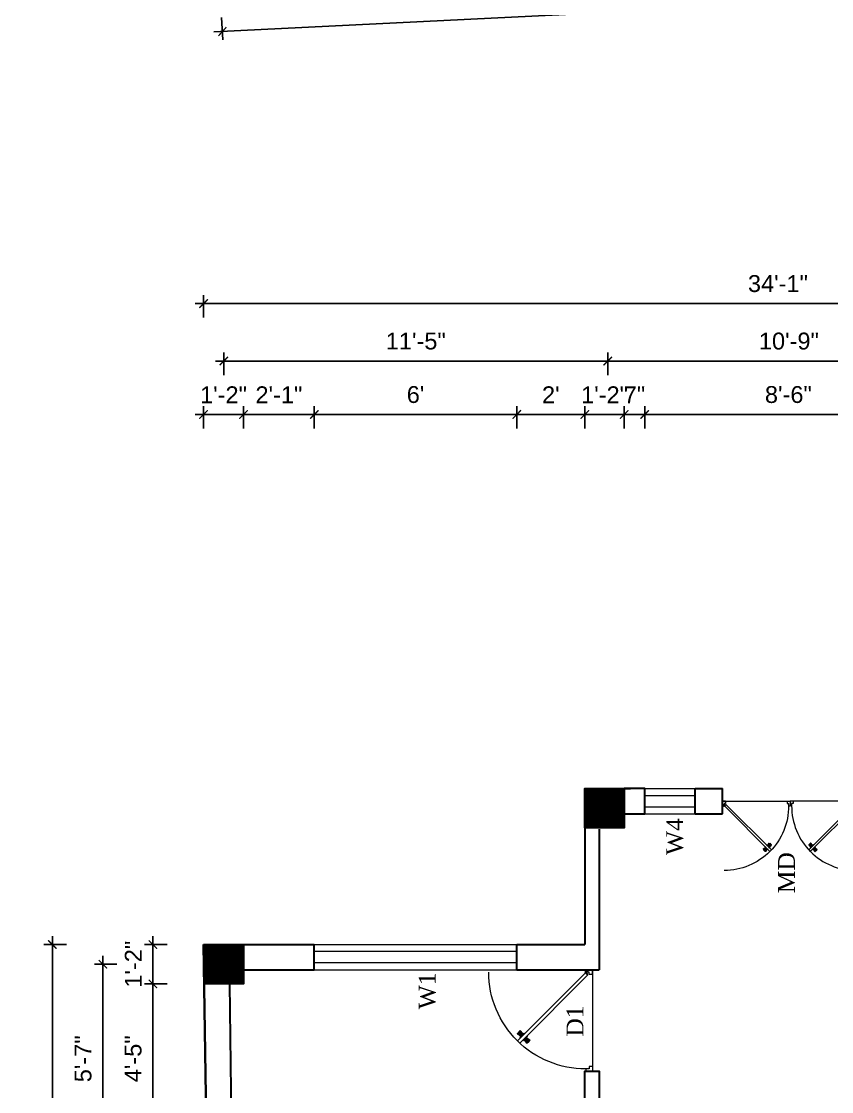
# Model space of a CAD drawing. Header units: inches. Extents: x -4737 to 13205, y 2479 to 13285.
# Drawn here: x -4736.8 to -4448.6, y 10802.1 to 11182.7 of the extents above; entities that cross this region are included whole.
import ezdxf

# ---------------------------------------------------------------- set-up
doc = ezdxf.new("R2010")
doc.units = ezdxf.units.IN
doc.header["$MEASUREMENT"] = 0
for name, color, linetype, lineweight in [('hatch-.09', 8, 'Continuous', 9), ('ns_DIMS', 1, 'Continuous', 0), ('ns_TEXT', 7, 'Continuous', 13), ('PUERTAS', 7, 'Continuous', 9), ('WALL', 12, 'Continuous', 30), ('wall2', 1, 'Continuous', 15), ('windoow', 4, 'Continuous', 5)]:
    doc.layers.add(name, color=color, linetype=linetype, lineweight=lineweight)
doc.styles.add('arial 1000', font='arial.ttf')
doc.styles.get("Standard").update_dxf_attribs({"font": 'arial.ttf'})
doc.dimstyles.new("1-8'", dxfattribs={"dimtxt": 6, "dimasz": 3, "dimexe": 3, "dimexo": 6, "dimgap": 4, "dimtad": 1, "dimdec": 0, "dimzin": 0, "dimdsep": 46, "dimlunit": 4, "dimtxsty": 'arial 1000', "dimblk": 'ARCHTICK', "dimcen": 8, "dimdle": 3, "dimclrt": 7, "dimazin": 0, "dimtfac": 1, "dimtdec": 0, "dimtix": 1, "dimtmove": 2, "dimatfit": 3, "dimfxl": 5, "dimfxlon": 1, "dimarcsym": 0})

# ---------------------------------------------------------------- blocks, each defined once
blk = doc.blocks.new('3ft')
at = {"layer": 'PUERTAS', "color": 2}
for p, q in [((1.01, 2.52), (25.23, 26.74)), ((26.05, 25.92), (25.23, 26.74)), ((26.05, 25.92), (1.77, 1.64)), ((21.99, 26.11), (21.98, 26.13)), ((25.42, 22.68), (25.43, 22.67)), ((0, 2.4), (0, 0)), ((0.72, 2.4), (0, 2.4)), ((1.6, 0), (0, 0)), ((0.72, 1.52), (0.72, 2.44)), ((0.8, 1.52), (0.72, 1.52)), ((0.8, 1.52), (0.8, 2.41)), ((0.8, 1.2), (0.8, 1.52)), ((1.6, 1.2), (0.8, 1.2)), ((1.57, 1.84), (0.94, 2.47)), ((1.63, 1.89), (0.97, 2.55)), ((1.63, 1.89), (1.57, 1.84)), ((1.77, 1.64), (1.57, 1.84)), ((1.6, 0), (1.6, 1.2)), ((34.4, 0), (34.4, 1.2)), ((34.4, 1.2), (35.2, 1.2)), ((34.4, 0), (36, 0)), ((35.2, 1.2), (35.2, 2.4)), ((35.2, 2.4), (36, 2.4)), ((36, 0), (36, 2.4))]:
    blk.add_line(p, q, dxfattribs=at)
at = {"layer": 'PUERTAS', "color": 1}
for p, q in [((22.58, 26.7), (22.14, 26.26)), ((22.67, 26.73), (22.17, 26.23)), ((22.61, 26.67), (22.58, 26.7)), ((23.45, 25.91), (22.79, 26.73)), ((21.67, 25.73), (22.17, 26.23)), ((22.49, 24.95), (21.67, 25.61)), ((21.7, 25.82), (22.14, 26.26)), ((21.73, 25.79), (21.7, 25.82)), ((22.6, 24.96), (23.02, 25.38)), ((22.61, 24.25), (22.92, 24.72)), ((22.62, 24.13), (22.61, 24.14)), ((22.7, 25.07), (22.71, 25.06)), ((22.82, 25.06), (23.08, 25.32)), ((22.94, 24.95), (22.83, 25.07)), ((22.92, 24.72), (22.92, 24.72)), ((22.93, 24.94), (23.19, 25.21)), ((22.93, 24.84), (22.93, 24.83)), ((23.44, 25.81), (23.02, 25.38)), ((23.34, 25.58), (23.08, 25.32)), ((23.46, 25.47), (23.19, 25.21)), ((23.33, 25.7), (23.34, 25.69)), ((23.45, 25.46), (23.33, 25.57)), ((23.44, 23.31), (23.45, 23.3)), ((23.56, 23.3), (24.03, 23.61)), ((23.57, 25.47), (23.57, 25.47)), ((24.15, 25.79), (23.68, 25.48)), ((23.68, 25.48), (23.68, 25.48)), ((24.03, 23.61), (24.03, 23.62)), ((24.14, 23.62), (24.14, 23.62)), ((24.25, 23.62), (24.51, 23.89)), ((24.27, 25.78), (24.26, 25.79)), ((24.26, 23.29), (24.69, 23.71)), ((24.26, 23.63), (24.37, 23.52)), ((24.26, 23.18), (24.92, 22.37)), ((24.37, 23.52), (24.63, 23.77)), ((24.37, 23.4), (24.37, 23.4)), ((24.78, 24.15), (24.51, 23.89)), ((24.89, 24.03), (24.63, 23.77)), ((25.11, 24.14), (24.69, 23.71)), ((24.77, 24.14), (24.88, 24.03)), ((24.79, 24.38), (24.78, 24.37)), ((24.78, 24.26), (24.78, 24.26)), ((25.1, 24.84), (24.79, 24.38)), ((25, 24.03), (25, 24.03)), ((25.04, 22.36), (25.54, 22.86)), ((25.09, 24.96), (25.1, 24.95)), ((25.22, 24.14), (26.03, 23.48)), ((26.04, 23.37), (25.54, 22.86)), ((26.01, 23.27), (25.57, 22.83)), ((25.98, 23.3), (26.01, 23.27)), ((25.1, 22.42), (25.13, 22.39)), ((25.13, 22.39), (25.57, 22.83))]:
    blk.add_line(p, q, dxfattribs=at)
at = {"layer": 'PUERTAS', "color": 8}
for p, q in [((23.41, 25.77), (22.65, 26.71)), ((23.46, 25.83), (22.72, 26.75)), ((22.57, 24.94), (21.65, 25.68)), ((22.63, 24.99), (21.69, 25.75)), ((22.74, 25.1), (21.84, 25.9)), ((22.13, 26.28), (21.98, 26.13)), ((22.88, 25.24), (22.01, 26.06)), ((22.13, 26.28), (22.27, 26.42)), ((22.29, 26.41), (22.27, 26.42)), ((23.16, 25.52), (22.34, 26.39)), ((23.3, 25.66), (22.5, 26.56)), ((22.69, 24.32), (23.02, 24.83)), ((22.95, 24.96), (22.84, 25.07)), ((22.98, 24.99), (22.86, 25.1)), ((23.03, 25.04), (22.91, 25.15)), ((22.91, 24.53), (23.1, 24.91)), ((23.11, 25.12), (22.99, 25.23)), ((23.13, 24.76), (23.18, 24.99)), ((23.28, 25.3), (23.17, 25.41)), ((23.36, 25.37), (23.25, 25.49)), ((23.31, 24.94), (23.28, 25.08)), ((23.41, 25.43), (23.3, 25.54)), ((23.46, 25.09), (23.32, 25.13)), ((23.44, 25.45), (23.33, 25.56)), ((23.64, 25.27), (23.41, 25.22)), ((23.87, 25.49), (23.49, 25.3)), ((24.08, 25.71), (23.57, 25.38)), ((23.63, 23.38), (24.14, 23.72)), ((23.84, 23.6), (24.22, 23.79)), ((24.07, 23.82), (24.3, 23.88)), ((24.25, 24), (24.39, 23.97)), ((24.25, 23.26), (24.99, 22.34)), ((24.27, 23.64), (24.38, 23.53)), ((24.3, 23.67), (24.41, 23.56)), ((24.3, 23.32), (25.06, 22.38)), ((24.35, 23.72), (24.46, 23.61)), ((24.4, 24.15), (24.43, 24.01)), ((24.41, 23.43), (25.2, 22.53)), ((24.43, 23.8), (24.54, 23.69)), ((24.58, 24.33), (24.52, 24.1)), ((24.55, 23.57), (25.37, 22.7)), ((24.6, 23.97), (24.72, 23.86)), ((24.8, 24.56), (24.61, 24.18)), ((25.02, 24.77), (24.68, 24.26)), ((24.68, 24.05), (24.79, 23.94)), ((24.73, 24.1), (24.85, 23.99)), ((24.76, 24.13), (24.87, 24.02)), ((24.83, 23.85), (25.7, 23.03)), ((24.97, 23.99), (25.87, 23.2)), ((25.08, 24.1), (26.02, 23.34)), ((25.14, 24.15), (26.06, 23.41)), ((25.58, 22.82), (25.73, 22.97)), ((25.72, 22.98), (25.73, 22.97)), ((25.58, 22.82), (25.43, 22.67)), ((0, 0), (36, 0))]:
    blk.add_line(p, q, dxfattribs=at)
at = {"layer": 'PUERTAS', "color": 2}
for radius in [0.155, 0.0752]:
    blk.add_circle((0.82, 2.56), radius, dxfattribs=at)
at = {"layer": 'PUERTAS', "color": 8}
blk.add_arc((0.82, 2.56), 34.38, 359.7285, 90.0333, dxfattribs=at)
at = {"layer": 'PUERTAS', "color": 1}
for centre, start, end in [((22.73, 26.68), 38.9236, 135), ((22.54, 25.01), 231.0764, 315), ((22.67, 24.2), 135, 225), ((22.77, 25.12), 225, 315), ((22.99, 24.89), 135, 219.7428), ((22.87, 24.78), 315, 39.7428), ((23.28, 25.63), 315, 45), ((23.39, 25.86), 315, 38.9236), ((23.51, 23.36), 225, 315), ((23.51, 25.41), 50.2572, 135), ((23.62, 25.53), 230.2572, 315), ((24.09, 23.56), 50.2572, 135), ((24.2, 23.68), 230.2572, 315), ((24.2, 25.73), 45, 135), ((24.32, 23.23), 135, 218.9236), ((24.42, 23.46), 135, 225), ((24.84, 24.31), 135, 219.7428), ((24.72, 24.21), 315, 39.7428), ((24.94, 23.98), 45, 135), ((25.04, 24.89), 315, 45), ((25.17, 24.08), 51.0764, 135), ((25.98, 23.42), 315, 51.0764), ((24.98, 22.42), 218.9236, 315)]:
    blk.add_arc(centre, 0.08, start, end, dxfattribs=at)
blk = doc.blocks.new('*U36')
at = {"color": 3}
blk.add_blockref('3ft', (0, 0), dxfattribs=at)
blk = doc.blocks.new('_ArchTick')
at = {"color": 0, "const_width": 0.15}
blk.add_lwpolyline([(-0.5, -0.5), (0.5, 0.5)], dxfattribs=at)
blk = doc.blocks.new('*D1236')
at = {"layer": 'Defpoints', "color": 0, "transparency": 16777216}
for p in [(-4725.81, 10854.36), (-4671.81, 10854.36), (-4668.87, 10632.21)]:
    blk.add_point(p, dxfattribs=at)
at = {"layer": 'ns_DIMS', "color": 0, "lineweight": -2, "transparency": 16777216}
for p, q in [((-4725.81, 10629.21), (-4725.81, 10857.36)), ((-4720.81, 10854.36), (-4728.81, 10854.36)), ((-4720.81, 10632.21), (-4728.81, 10632.21))]:
    blk.add_line(p, q, dxfattribs=at)
at = {"layer": 'ns_DIMS', "color": 0, "lineweight": -2, "transparency": 16777216, "xscale": 3, "yscale": 3, "zscale": 3}
for p, rotation in [((-4725.81, 10854.36), 90), ((-4725.81, 10632.21), 270)]:
    blk.add_blockref('_ArchTick', p, dxfattribs=dict(at, rotation=rotation))
at = {"layer": 'ns_DIMS', "color": 7, "transparency": 16777216, "insert": (-4732.88, 10743.28), "char_height": 6, "attachment_point": 5, "rotation": 90, "style": 'arial 1000'}
blk.add_mtext('18\'-6"', dxfattribs=at)
blk = doc.blocks.new('*D1239')
at = {"layer": 'Defpoints', "color": 0, "transparency": 16777216}
for p in [(-4690.01, 10840.36), (-4672.01, 10840.36), (-4670.86, 10787.1)]:
    blk.add_point(p, dxfattribs=at)
at = {"layer": 'ns_DIMS', "color": 0, "lineweight": -2, "transparency": 16777216}
for p, q in [((-4690.01, 10784.1), (-4690.01, 10843.36)), ((-4685.01, 10840.36), (-4693.01, 10840.36)), ((-4685.01, 10787.1), (-4693.01, 10787.1))]:
    blk.add_line(p, q, dxfattribs=at)
at = {"layer": 'ns_DIMS', "color": 0, "lineweight": -2, "transparency": 16777216, "xscale": 3, "yscale": 3, "zscale": 3}
for p, rotation in [((-4690.01, 10840.36), 90), ((-4690.01, 10787.1), 270)]:
    blk.add_blockref('_ArchTick', p, dxfattribs=dict(at, rotation=rotation))
at = {"layer": 'ns_DIMS', "color": 7, "transparency": 16777216, "insert": (-4697.06, 10813.73), "char_height": 6, "attachment_point": 5, "rotation": 90, "style": 'arial 1000'}
blk.add_mtext('4\'-5"', dxfattribs=at)
blk = doc.blocks.new('*D1240')
at = {"layer": 'Defpoints', "color": 0, "transparency": 16777216}
for p in [(-4690.01, 10854.36), (-4671.81, 10854.36), (-4671.81, 10840.36)]:
    blk.add_point(p, dxfattribs=at)
at = {"layer": 'ns_DIMS', "color": 0, "lineweight": -2, "transparency": 16777216}
for p, q in [((-4690.01, 10854.36), (-4690.01, 10857.36)), ((-4685.01, 10854.36), (-4693.01, 10854.36)), ((-4690.01, 10840.36), (-4690.01, 10854.36)), ((-4685.01, 10840.36), (-4693.01, 10840.36)), ((-4690.01, 10840.36), (-4690.01, 10837.36))]:
    blk.add_line(p, q, dxfattribs=at)
at = {"layer": 'ns_DIMS', "color": 0, "lineweight": -2, "transparency": 16777216, "xscale": 3, "yscale": 3, "zscale": 3}
for p, rotation in [((-4690.01, 10854.36), 270), ((-4690.01, 10840.36), 90)]:
    blk.add_blockref('_ArchTick', p, dxfattribs=dict(at, rotation=rotation))
at = {"layer": 'ns_DIMS', "color": 7, "transparency": 16777216, "insert": (-4697.02, 10847.36), "char_height": 6, "attachment_point": 5, "rotation": 90, "style": 'arial 1000'}
blk.add_mtext('1\'-2"', dxfattribs=at)
blk = doc.blocks.new('*D1241')
at = {"layer": 'Defpoints', "color": 0, "transparency": 16777216}
for p in [(-4707.81, 10847.36), (-4671.81, 10847.36), (-4670.86, 10780.1)]:
    blk.add_point(p, dxfattribs=at)
at = {"layer": 'ns_DIMS', "color": 0, "lineweight": -2, "transparency": 16777216}
for p, q in [((-4702.81, 10847.36), (-4710.81, 10847.36)), ((-4707.81, 10777.1), (-4707.81, 10850.36)), ((-4702.81, 10780.1), (-4710.81, 10780.1))]:
    blk.add_line(p, q, dxfattribs=at)
at = {"layer": 'ns_DIMS', "color": 0, "lineweight": -2, "transparency": 16777216, "xscale": 3, "yscale": 3, "zscale": 3}
for p, rotation in [((-4707.81, 10847.36), 90), ((-4707.81, 10780.1), 270)]:
    blk.add_blockref('_ArchTick', p, dxfattribs=dict(at, rotation=rotation))
at = {"layer": 'ns_DIMS', "color": 7, "transparency": 16777216, "insert": (-4714.87, 10813.73), "char_height": 6, "attachment_point": 5, "rotation": 90, "style": 'arial 1000'}
blk.add_mtext('5\'-7"', dxfattribs=at)
blk = doc.blocks.new('2ft6in')
at = {"layer": 'PUERTAS', "color": 2}
for p, q in [((0.84, 2.1), (21.02, 22.28)), ((21.71, 21.6), (1.47, 1.37)), ((18.33, 21.76), (18.31, 21.77)), ((21.71, 21.6), (21.02, 22.28)), ((21.18, 18.9), (21.2, 18.89)), ((0, 2), (0, 0)), ((0.6, 2), (0, 2)), ((1.33, 0), (0, 0)), ((0.6, 1.26), (0.6, 2.04)), ((0.67, 1.26), (0.6, 1.26)), ((0.67, 1.26), (0.67, 2.01)), ((0.67, 1), (0.67, 1.26)), ((1.33, 1), (0.67, 1)), ((1.31, 1.53), (0.79, 2.06)), ((1.36, 1.58), (0.81, 2.12)), ((1.36, 1.58), (1.31, 1.53)), ((1.47, 1.37), (1.31, 1.53)), ((1.33, 0), (1.33, 1)), ((28.67, 0), (28.67, 1)), ((28.67, 1), (29.33, 1)), ((28.67, 0), (30, 0)), ((29.33, 1), (29.33, 2)), ((29.33, 2), (30, 2)), ((30, 0), (30, 2))]:
    blk.add_line(p, q, dxfattribs=at)
at = {"layer": 'PUERTAS', "color": 8}
for p, q in [((18.81, 20.78), (18.04, 21.4)), ((18.86, 20.83), (18.08, 21.46)), ((18.95, 20.92), (18.2, 21.58)), ((18.44, 21.9), (18.31, 21.77)), ((19.07, 21.03), (18.34, 21.72)), ((18.44, 21.9), (18.56, 22.02)), ((18.58, 22.01), (18.56, 22.02)), ((19.3, 21.26), (18.61, 22)), ((19.42, 21.38), (18.75, 22.14)), ((19.51, 21.48), (18.88, 22.26)), ((18.91, 20.27), (19.19, 20.69)), ((19.55, 21.53), (18.93, 22.3)), ((19.13, 20.8), (19.03, 20.9)), ((19.15, 20.82), (19.05, 20.92)), ((19.09, 20.44), (19.25, 20.76)), ((19.19, 20.87), (19.1, 20.96)), ((19.25, 20.93), (19.16, 21.02)), ((19.28, 20.63), (19.32, 20.83)), ((19.4, 21.08), (19.31, 21.17)), ((19.47, 21.15), (19.38, 21.24)), ((19.43, 20.78), (19.4, 20.9)), ((19.51, 21.19), (19.42, 21.28)), ((19.55, 20.91), (19.43, 20.94)), ((19.53, 21.21), (19.44, 21.3)), ((19.7, 21.06), (19.51, 21.01)), ((19.89, 21.24), (19.58, 21.08)), ((20.07, 21.42), (19.64, 21.15)), ((19.69, 19.49), (20.12, 19.76)), ((19.87, 19.67), (20.18, 19.83)), ((20.06, 19.85), (20.25, 19.9)), ((20.21, 20), (20.33, 19.97)), ((20.21, 19.38), (20.83, 18.61)), ((20.23, 19.7), (20.32, 19.61)), ((20.25, 19.72), (20.34, 19.63)), ((20.25, 19.43), (20.88, 18.65)), ((20.29, 19.76), (20.38, 19.67)), ((20.33, 20.13), (20.36, 20.01)), ((20.34, 19.53), (21, 18.77)), ((20.36, 19.83), (20.45, 19.74)), ((20.48, 20.28), (20.44, 20.08)), ((20.46, 19.64), (21.14, 18.91)), ((20.5, 19.98), (20.6, 19.89)), ((20.67, 20.47), (20.51, 20.15)), ((20.85, 20.64), (20.57, 20.22)), ((20.57, 20.04), (20.66, 19.95)), ((20.61, 20.09), (20.7, 19.99)), ((20.63, 20.11), (20.72, 20.01)), ((20.69, 19.87), (21.42, 19.19)), ((20.81, 19.99), (21.56, 19.33)), ((20.9, 20.08), (21.68, 19.45)), ((20.95, 20.13), (21.72, 19.51)), ((21.32, 19.01), (21.44, 19.14)), ((21.43, 19.15), (21.44, 19.14)), ((21.32, 19.01), (21.2, 18.89)), ((0, 0), (30, 0))]:
    blk.add_line(p, q, dxfattribs=at)
at = {"layer": 'PUERTAS', "color": 1}
for p, q in [((18.06, 21.44), (18.48, 21.86)), ((18.74, 20.79), (18.06, 21.34)), ((18.08, 21.51), (18.45, 21.88)), ((18.11, 21.49), (18.08, 21.51)), ((18.82, 22.25), (18.45, 21.88)), ((18.9, 22.28), (18.48, 21.86)), ((18.84, 22.23), (18.82, 22.25)), ((18.83, 20.8), (19.18, 21.15)), ((18.84, 20.21), (19.1, 20.6)), ((18.85, 20.11), (18.84, 20.12)), ((18.92, 20.89), (18.93, 20.88)), ((19.54, 21.59), (18.99, 22.27)), ((19.02, 20.88), (19.24, 21.1)), ((19.12, 20.8), (19.03, 20.89)), ((19.1, 20.7), (19.11, 20.69)), ((19.1, 20.6), (19.1, 20.6)), ((19.11, 20.79), (19.33, 21.01)), ((19.54, 21.5), (19.18, 21.15)), ((19.45, 21.31), (19.24, 21.1)), ((19.55, 21.22), (19.33, 21.01)), ((19.45, 21.41), (19.45, 21.41)), ((19.54, 21.22), (19.45, 21.31)), ((19.53, 19.43), (19.54, 19.42)), ((19.64, 21.23), (19.64, 21.23)), ((19.64, 19.42), (20.02, 19.67)), ((19.74, 21.24), (19.73, 21.23)), ((20.12, 21.49), (19.74, 21.24)), ((20.02, 19.67), (20.03, 19.68)), ((20.12, 19.68), (20.12, 19.68)), ((20.21, 19.69), (20.43, 19.9)), ((20.22, 21.48), (20.22, 21.49)), ((20.22, 19.41), (20.57, 19.76)), ((20.22, 19.69), (20.31, 19.6)), ((20.22, 19.32), (20.76, 18.64)), ((20.31, 19.6), (20.52, 19.81)), ((20.31, 19.5), (20.31, 19.5)), ((20.65, 20.12), (20.43, 19.9)), ((20.74, 20.03), (20.52, 19.81)), ((20.93, 20.11), (20.57, 19.76)), ((20.64, 20.11), (20.73, 20.02)), ((20.66, 20.31), (20.65, 20.31)), ((20.65, 20.21), (20.65, 20.22)), ((20.91, 20.7), (20.66, 20.31)), ((20.84, 20.02), (20.83, 20.03)), ((20.86, 18.63), (21.28, 19.05)), ((20.91, 20.8), (20.91, 20.79)), ((21.02, 20.12), (21.7, 19.57)), ((21.7, 19.47), (21.28, 19.05)), ((21.67, 19.4), (21.31, 19.03)), ((21.65, 19.42), (21.67, 19.4)), ((20.91, 18.68), (20.94, 18.66)), ((20.94, 18.66), (21.31, 19.03))]:
    blk.add_line(p, q, dxfattribs=at)
at = {"layer": 'PUERTAS', "color": 2}
for radius in [0.129, 0.0627]:
    blk.add_circle((0.68, 2.14), radius, dxfattribs=at)
at = {"layer": 'PUERTAS', "color": 8}
blk.add_arc((0.68, 2.14), 28.65, 359.7285, 90.0333, dxfattribs=at)
at = {"layer": 'PUERTAS', "color": 1}
for centre, start, end in [((18.78, 20.84), 231.0764, 315), ((18.89, 20.16), 135, 225), ((18.94, 22.23), 38.9236, 135), ((18.97, 20.93), 225, 315), ((19.16, 20.74), 135, 219.7428), ((19.06, 20.65), 315, 39.7428), ((19.4, 21.36), 315, 45), ((19.49, 21.55), 315, 38.9236), ((19.59, 19.47), 225, 315), ((19.6, 21.18), 50.2572, 135), ((19.68, 21.28), 230.2572, 315), ((20.07, 19.63), 50.2572, 135), ((20.17, 21.44), 45, 135), ((20.16, 19.73), 230.2572, 315), ((20.27, 19.36), 135, 218.9236), ((20.35, 19.55), 135, 225), ((20.7, 20.26), 135, 219.7428), ((20.6, 20.17), 315, 39.7428), ((20.78, 19.98), 45, 135), ((20.87, 20.75), 315, 45), ((20.98, 20.07), 51.0764, 135), ((21.65, 19.52), 315, 51.0764), ((20.82, 18.68), 218.9236, 315)]:
    blk.add_arc(centre, 0.0667, start, end, dxfattribs=at)
blk = doc.blocks.new('*U37')
at = {"color": 3, "xscale": -1}
blk.add_blockref('2ft6in', (42, 0), dxfattribs=at)
blk = doc.blocks.new('*D1248')
at = {"layer": 'Defpoints', "color": 0, "transparency": 16777216}
for p in [(-4515.09, 11042.86), (-4515.09, 10909.81), (-4412.88, 10909.81)]:
    blk.add_point(p, dxfattribs=at)
at = {"layer": 'ns_DIMS', "color": 0, "lineweight": -2, "transparency": 16777216}
for p, q in [((-4515.09, 11037.86), (-4515.09, 11045.86)), ((-4412.88, 11037.86), (-4412.88, 11045.86)), ((-4409.88, 11042.86), (-4518.09, 11042.86))]:
    blk.add_line(p, q, dxfattribs=at)
at = {"layer": 'ns_DIMS', "color": 0, "lineweight": -2, "transparency": 16777216, "xscale": 3, "yscale": 3, "zscale": 3, "rotation": 180}
blk.add_blockref('_ArchTick', (-4515.09, 11042.86), dxfattribs=at)
at = {"layer": 'ns_DIMS', "color": 0, "lineweight": -2, "transparency": 16777216, "xscale": 3, "yscale": 3, "zscale": 3}
blk.add_blockref('_ArchTick', (-4412.88, 11042.86), dxfattribs=at)
at = {"layer": 'ns_DIMS', "color": 7, "transparency": 16777216, "insert": (-4463.98, 11049.92), "char_height": 6, "attachment_point": 5, "style": 'arial 1000'}
blk.add_mtext('8\'-6"', dxfattribs=at)
blk = doc.blocks.new('*D1249')
at = {"layer": 'Defpoints', "color": 0, "transparency": 16777216}
for p in [(-4522.36, 11042.86), (-4522.36, 10909.81), (-4515.09, 10909.81)]:
    blk.add_point(p, dxfattribs=at)
at = {"layer": 'ns_DIMS', "color": 0, "lineweight": -2, "transparency": 16777216}
for p, q in [((-4522.36, 11037.86), (-4522.36, 11045.86)), ((-4515.09, 11037.86), (-4515.09, 11045.86)), ((-4522.36, 11042.86), (-4525.36, 11042.86)), ((-4515.09, 11042.86), (-4522.36, 11042.86)), ((-4515.09, 11042.86), (-4512.09, 11042.86))]:
    blk.add_line(p, q, dxfattribs=at)
at = {"layer": 'ns_DIMS', "color": 0, "lineweight": -2, "transparency": 16777216, "xscale": 3, "yscale": 3, "zscale": 3}
blk.add_blockref('_ArchTick', (-4522.36, 11042.86), dxfattribs=at)
at = {"layer": 'ns_DIMS', "color": 0, "lineweight": -2, "transparency": 16777216, "xscale": 3, "yscale": 3, "zscale": 3, "rotation": 180}
blk.add_blockref('_ArchTick', (-4515.09, 11042.86), dxfattribs=at)
at = {"layer": 'ns_DIMS', "color": 7, "transparency": 16777216, "insert": (-4518.73, 11049.86), "char_height": 6, "attachment_point": 5, "style": 'arial 1000'}
blk.add_mtext('7"', dxfattribs=at)
blk = doc.blocks.new('*D1250')
at = {"layer": 'Defpoints', "color": 0, "transparency": 16777216}
for p in [(-4536.36, 11042.86), (-4536.36, 10909.81), (-4522.36, 10909.81)]:
    blk.add_point(p, dxfattribs=at)
at = {"layer": 'ns_DIMS', "color": 0, "lineweight": -2, "transparency": 16777216}
for p, q in [((-4536.36, 11037.86), (-4536.36, 11045.86)), ((-4522.36, 11037.86), (-4522.36, 11045.86)), ((-4536.36, 11042.86), (-4539.36, 11042.86)), ((-4522.36, 11042.86), (-4536.36, 11042.86)), ((-4522.36, 11042.86), (-4519.36, 11042.86))]:
    blk.add_line(p, q, dxfattribs=at)
at = {"layer": 'ns_DIMS', "color": 0, "lineweight": -2, "transparency": 16777216, "xscale": 3, "yscale": 3, "zscale": 3}
blk.add_blockref('_ArchTick', (-4536.36, 11042.86), dxfattribs=at)
at = {"layer": 'ns_DIMS', "color": 0, "lineweight": -2, "transparency": 16777216, "xscale": 3, "yscale": 3, "zscale": 3, "rotation": 180}
blk.add_blockref('_ArchTick', (-4522.36, 11042.86), dxfattribs=at)
at = {"layer": 'ns_DIMS', "color": 7, "transparency": 16777216, "insert": (-4529.36, 11049.87), "char_height": 6, "attachment_point": 5, "style": 'arial 1000'}
blk.add_mtext('1\'-2"', dxfattribs=at)
blk = doc.blocks.new('*D1251')
at = {"layer": 'Defpoints', "color": 0, "transparency": 16777216}
for p in [(-4560.61, 11042.86), (-4536.36, 10909.81), (-4560.61, 10854.36)]:
    blk.add_point(p, dxfattribs=at)
at = {"layer": 'ns_DIMS', "color": 0, "lineweight": -2, "transparency": 16777216}
for p, q in [((-4560.61, 11037.86), (-4560.61, 11045.86)), ((-4536.36, 11037.86), (-4536.36, 11045.86)), ((-4533.36, 11042.86), (-4563.61, 11042.86))]:
    blk.add_line(p, q, dxfattribs=at)
at = {"layer": 'ns_DIMS', "color": 0, "lineweight": -2, "transparency": 16777216, "xscale": 3, "yscale": 3, "zscale": 3, "rotation": 180}
blk.add_blockref('_ArchTick', (-4560.61, 11042.86), dxfattribs=at)
at = {"layer": 'ns_DIMS', "color": 0, "lineweight": -2, "transparency": 16777216, "xscale": 3, "yscale": 3, "zscale": 3}
blk.add_blockref('_ArchTick', (-4536.36, 11042.86), dxfattribs=at)
at = {"layer": 'ns_DIMS', "color": 7, "transparency": 16777216, "insert": (-4548.49, 11049.87), "char_height": 6, "attachment_point": 5, "style": 'arial 1000'}
blk.add_mtext("2'", dxfattribs=at)
blk = doc.blocks.new('*D1252')
at = {"layer": 'Defpoints', "color": 0, "transparency": 16777216}
for p in [(-4632.61, 11042.86), (-4632.61, 10854.36), (-4560.61, 10854.36)]:
    blk.add_point(p, dxfattribs=at)
at = {"layer": 'ns_DIMS', "color": 0, "lineweight": -2, "transparency": 16777216}
for p, q in [((-4632.61, 11037.86), (-4632.61, 11045.86)), ((-4560.61, 11037.86), (-4560.61, 11045.86)), ((-4557.61, 11042.86), (-4635.61, 11042.86))]:
    blk.add_line(p, q, dxfattribs=at)
at = {"layer": 'ns_DIMS', "color": 0, "lineweight": -2, "transparency": 16777216, "xscale": 3, "yscale": 3, "zscale": 3, "rotation": 180}
blk.add_blockref('_ArchTick', (-4632.61, 11042.86), dxfattribs=at)
at = {"layer": 'ns_DIMS', "color": 0, "lineweight": -2, "transparency": 16777216, "xscale": 3, "yscale": 3, "zscale": 3}
blk.add_blockref('_ArchTick', (-4560.61, 11042.86), dxfattribs=at)
at = {"layer": 'ns_DIMS', "color": 7, "transparency": 16777216, "insert": (-4596.61, 11049.92), "char_height": 6, "attachment_point": 5, "style": 'arial 1000'}
blk.add_mtext("6'", dxfattribs=at)
blk = doc.blocks.new('*D1253')
at = {"layer": 'Defpoints', "color": 0, "transparency": 16777216}
for p in [(-4657.81, 11042.86), (-4657.81, 10854.36), (-4632.61, 10854.36)]:
    blk.add_point(p, dxfattribs=at)
at = {"layer": 'ns_DIMS', "color": 0, "lineweight": -2, "transparency": 16777216}
for p, q in [((-4657.81, 11037.86), (-4657.81, 11045.86)), ((-4632.61, 11037.86), (-4632.61, 11045.86)), ((-4629.61, 11042.86), (-4660.81, 11042.86))]:
    blk.add_line(p, q, dxfattribs=at)
at = {"layer": 'ns_DIMS', "color": 0, "lineweight": -2, "transparency": 16777216, "xscale": 3, "yscale": 3, "zscale": 3, "rotation": 180}
blk.add_blockref('_ArchTick', (-4657.81, 11042.86), dxfattribs=at)
at = {"layer": 'ns_DIMS', "color": 0, "lineweight": -2, "transparency": 16777216, "xscale": 3, "yscale": 3, "zscale": 3}
blk.add_blockref('_ArchTick', (-4632.61, 11042.86), dxfattribs=at)
at = {"layer": 'ns_DIMS', "color": 7, "transparency": 16777216, "insert": (-4645.21, 11049.87), "char_height": 6, "attachment_point": 5, "style": 'arial 1000'}
blk.add_mtext('2\'-1"', dxfattribs=at)
blk = doc.blocks.new('*D1254')
at = {"layer": 'Defpoints', "color": 0, "transparency": 16777216}
for p in [(-4672.01, 11042.86), (-4672.01, 10854.36), (-4657.81, 10854.36)]:
    blk.add_point(p, dxfattribs=at)
at = {"layer": 'ns_DIMS', "color": 0, "lineweight": -2, "transparency": 16777216}
for p, q in [((-4672.01, 11037.86), (-4672.01, 11045.86)), ((-4657.81, 11037.86), (-4657.81, 11045.86)), ((-4672.01, 11042.86), (-4675.01, 11042.86)), ((-4657.81, 11042.86), (-4672.01, 11042.86)), ((-4657.81, 11042.86), (-4654.81, 11042.86))]:
    blk.add_line(p, q, dxfattribs=at)
at = {"layer": 'ns_DIMS', "color": 0, "lineweight": -2, "transparency": 16777216, "xscale": 3, "yscale": 3, "zscale": 3}
blk.add_blockref('_ArchTick', (-4672.01, 11042.86), dxfattribs=at)
at = {"layer": 'ns_DIMS', "color": 0, "lineweight": -2, "transparency": 16777216, "xscale": 3, "yscale": 3, "zscale": 3, "rotation": 180}
blk.add_blockref('_ArchTick', (-4657.81, 11042.86), dxfattribs=at)
at = {"layer": 'ns_DIMS', "color": 7, "transparency": 16777216, "insert": (-4664.91, 11049.87), "char_height": 6, "attachment_point": 5, "style": 'arial 1000'}
blk.add_mtext('1\'-2"', dxfattribs=at)
blk = doc.blocks.new('*D1255')
at = {"layer": 'Defpoints', "color": 0, "transparency": 16777216}
for p in [(-4528.23, 11061.87), (-4528.23, 10909.81), (-4664.81, 10854.36)]:
    blk.add_point(p, dxfattribs=at)
at = {"layer": 'ns_DIMS', "color": 0, "lineweight": -2, "transparency": 16777216}
for p, q in [((-4664.81, 11056.87), (-4664.81, 11064.87)), ((-4528.23, 11056.87), (-4528.23, 11064.87)), ((-4667.81, 11061.87), (-4525.23, 11061.87))]:
    blk.add_line(p, q, dxfattribs=at)
at = {"layer": 'ns_DIMS', "color": 0, "lineweight": -2, "transparency": 16777216, "xscale": 3, "yscale": 3, "zscale": 3, "rotation": 180}
blk.add_blockref('_ArchTick', (-4664.81, 11061.87), dxfattribs=at)
at = {"layer": 'ns_DIMS', "color": 0, "lineweight": -2, "transparency": 16777216, "xscale": 3, "yscale": 3, "zscale": 3}
blk.add_blockref('_ArchTick', (-4528.23, 11061.87), dxfattribs=at)
at = {"layer": 'ns_DIMS', "color": 7, "transparency": 16777216, "insert": (-4596.52, 11068.94), "char_height": 6, "attachment_point": 5, "style": 'arial 1000'}
blk.add_mtext('11\'-5"', dxfattribs=at)
blk = doc.blocks.new('*D1256')
at = {"layer": 'Defpoints', "color": 0, "transparency": 16777216}
for p in [(-4399.36, 11061.87), (-4399.36, 10962.96), (-4528.23, 10909.81)]:
    blk.add_point(p, dxfattribs=at)
at = {"layer": 'ns_DIMS', "color": 0, "lineweight": -2, "transparency": 16777216}
for p, q in [((-4528.23, 11056.87), (-4528.23, 11064.87)), ((-4399.36, 11056.87), (-4399.36, 11064.87)), ((-4531.23, 11061.87), (-4396.36, 11061.87))]:
    blk.add_line(p, q, dxfattribs=at)
at = {"layer": 'ns_DIMS', "color": 0, "lineweight": -2, "transparency": 16777216, "xscale": 3, "yscale": 3, "zscale": 3, "rotation": 180}
blk.add_blockref('_ArchTick', (-4528.23, 11061.87), dxfattribs=at)
at = {"layer": 'ns_DIMS', "color": 0, "lineweight": -2, "transparency": 16777216, "xscale": 3, "yscale": 3, "zscale": 3}
blk.add_blockref('_ArchTick', (-4399.36, 11061.87), dxfattribs=at)
at = {"layer": 'ns_DIMS', "color": 7, "transparency": 16777216, "insert": (-4463.79, 11068.94), "char_height": 6, "attachment_point": 5, "style": 'arial 1000'}
blk.add_mtext('10\'-9"', dxfattribs=at)
blk = doc.blocks.new('*D1167')
at = {"layer": 'Defpoints', "color": 0, "transparency": 16777216}
for p in [(-4672.01, 11082.32), (-4263.36, 10962.96), (-4672.01, 10854.36)]:
    blk.add_point(p, dxfattribs=at)
at = {"layer": 'ns_DIMS', "color": 0, "lineweight": -2, "transparency": 16777216}
for p, q in [((-4672.01, 11077.32), (-4672.01, 11085.32)), ((-4263.36, 11077.32), (-4263.36, 11085.32)), ((-4260.36, 11082.32), (-4675.01, 11082.32))]:
    blk.add_line(p, q, dxfattribs=at)
at = {"layer": 'ns_DIMS', "color": 0, "lineweight": -2, "transparency": 16777216, "xscale": 3, "yscale": 3, "zscale": 3, "rotation": 180}
blk.add_blockref('_ArchTick', (-4672.01, 11082.32), dxfattribs=at)
at = {"layer": 'ns_DIMS', "color": 0, "lineweight": -2, "transparency": 16777216, "xscale": 3, "yscale": 3, "zscale": 3}
blk.add_blockref('_ArchTick', (-4263.36, 11082.32), dxfattribs=at)
at = {"layer": 'ns_DIMS', "color": 7, "transparency": 16777216, "insert": (-4467.69, 11089.38), "char_height": 6, "attachment_point": 5, "style": 'arial 1000'}
blk.add_mtext('34\'-1"', dxfattribs=at)
blk = doc.blocks.new('*D1218')
at = {"layer": 'Defpoints', "color": 0, "transparency": 16777216}
for p in [(-4263.36, 11270.93), (-4668.87, 11250.96), (-4665.33, 11179.04)]:
    blk.add_point(p, dxfattribs=at)
at = {"layer": 'ns_DIMS', "color": 0, "lineweight": -2, "transparency": 16777216}
for p, q in [((-4260.07, 11204.01), (-4259.67, 11196.02)), ((-4256.83, 11199.17), (-4668.33, 11178.9)), ((-4665.58, 11184.04), (-4665.18, 11176.05))]:
    blk.add_line(p, q, dxfattribs=at)
at = {"layer": 'ns_DIMS', "color": 0, "lineweight": -2, "transparency": 16777216, "xscale": 3, "yscale": 3, "zscale": 3}
for p, rotation in [((-4259.82, 11199.02), 2.820296018637851), ((-4665.33, 11179.04), 182.8202960186379)]:
    blk.add_blockref('_ArchTick', p, dxfattribs=dict(at, rotation=rotation))
at = {"layer": 'ns_DIMS', "color": 7, "transparency": 16777216, "insert": (-4462.92, 11196.09), "char_height": 6, "attachment_point": 5, "rotation": 2.8203, "style": 'arial 1000'}
blk.add_mtext('33\'-10"', dxfattribs=at)

msp = doc.modelspace()

# ---------------------------------------------------------------- hatches: boundary and pattern name
at = {"layer": 'hatch-.09'}
h = msp.add_hatch(dxfattribs=at)
h.set_pattern_fill('ANSI31', color=256, angle=90)
h.set_pattern_definition([(135, (-4246.22528, -4536.57919), (-0.0883883476, -0.0883883476), [])])
h.paths.add_polyline_path([(-4536.36, 10909.81), (-4536.36, 10895.81), (-4522.36, 10895.81), (-4522.36, 10909.81)])
h = msp.add_hatch(dxfattribs=at)
h.set_pattern_fill('ANSI31', color=256, angle=90)
h.set_pattern_definition([(135, (-4381.67569, -4592.03385), (-0.0883883476, -0.0883883476), [])])
h.paths.add_polyline_path([(-4671.81, 10854.36), (-4671.81, 10840.36), (-4657.81, 10840.36), (-4657.81, 10854.36)])

# ---------------------------------------------------------------- linework, layer by layer
at = {"layer": 'WALL'}
for p, q in [((-4536.36, 10909.81), (-4520.09, 10909.81)), ((-4536.36, 10909.4), (-4536.36, 10854.36)), ((-4515.09, 10900.81), (-4515.09, 10909.81)), ((-4497.09, 10909.81), (-4487.36, 10909.81)), ((-4497.09, 10900.81), (-4497.09, 10909.81)), ((-4487.36, 10900.81), (-4487.36, 10909.81)), ((-4497.09, 10900.81), (-4487.36, 10900.81)), ((-4531.32, 10895.4), (-4531.32, 10845.36)), ((-4668.87, 10632.21), (-4672.01, 10854.36)), ((-4672.01, 10854.36), (-4668.87, 10632.21)), ((-4672.01, 10854.36), (-4632.61, 10854.36)), ((-4632.61, 10845.36), (-4632.61, 10854.36)), ((-4560.61, 10854.36), (-4536.36, 10854.36)), ((-4560.61, 10845.36), (-4560.61, 10854.36)), ((-4560.61, 10845.36), (-4560.61, 10854.36)), ((-4658.01, 10845.36), (-4632.61, 10845.36)), ((-4560.61, 10845.36), (-4531.32, 10845.36)), ((-4662.82, 10840.36), (-4662.03, 10784.85))]:
    msp.add_line(p, q, dxfattribs=at)
for points in [[(-4536.36, 10895.81), (-4536.36, 10909.81), (-4522.36, 10909.81), (-4522.36, 10895.81)], [(-4515.09, 10900.81), (-4515.09, 10909.81), (-4522.36, 10909.81), (-4522.36, 10900.81)], [(-4671.81, 10840.36), (-4671.81, 10854.36), (-4657.81, 10854.36), (-4657.81, 10840.36)], [(-4536.36, 10787.1), (-4536.36, 10809.36), (-4531.32, 10809.36), (-4531.32, 10787.1)]]:
    msp.add_lwpolyline(points, close=True, dxfattribs=at)
at = {"layer": 'wall2'}
for p, q in [((-4515.09, 10909.81), (-4497.09, 10909.81)), ((-4515.09, 10900.81), (-4497.09, 10900.81)), ((-4632.61, 10854.36), (-4560.61, 10854.36)), ((-4632.61, 10845.36), (-4560.61, 10845.36))]:
    msp.add_line(p, q, dxfattribs=at)
at = {"layer": 'windoow'}
for p, q in [((-4515.09, 10907.31), (-4497.09, 10907.31)), ((-4515.09, 10903.31), (-4497.09, 10903.31)), ((-4560.61, 10851.86), (-4632.61, 10851.86)), ((-4560.61, 10847.86), (-4632.61, 10847.86))]:
    msp.add_line(p, q, dxfattribs=at)

# ---------------------------------------------------------------- block references
at = {"layer": 'WALL', "yscale": 0.8000000000015522, "zscale": 0.8000000000015522, "rotation": 180}
for p, xscale in [((-4453.76, 10905.31), 0.8000000000015522), ((-4472.96, 10905.31), -0.8000000000015522)]:
    msp.add_blockref('*U37', p, dxfattribs=dict(at, xscale=xscale))
at = {"layer": 'WALL', "xscale": -1, "rotation": 90}
msp.add_blockref('*U36', (-4533.64, 10845.36), dxfattribs=at)

# ---------------------------------------------------------------- texts
at = {"layer": 'ns_TEXT', "char_height": 6, "attachment_point": 1, "rotation": 90}
for s, insert in [('\\pi4.68619;{\\fTimes New Roman|b0|i0|c0|p18;W4}', (-4507.42, 10881.5)), ('\\pi3.97458;{\\fTimes New Roman|b0|i0|c0|p18;MD}', (-4467.65, 10868.63)), ('\\pi5.07336;{\\fTimes New Roman|b0|i0|c0|p18;W1}', (-4595.48, 10826.28)), ('\\pi6.07264;{\\fTimes New Roman|b0|i0|c0|p18;D1}', (-4542.89, 10815.55))]:
    msp.add_mtext_dynamic_manual_height_columns(s, width=21.7401, gutter_width=72, heights=[4.46], dxfattribs=dict(at, insert=insert))

# ---------------------------------------------------------------- dimensions: what is measured, and where the dimension line sits
at = {"layer": 'ns_DIMS'}
dim = msp.add_aligned_dim(p1=(-4263.36, 11270.93), p2=(-4668.87, 11250.96), distance=72, dimstyle="1-8'", dxfattribs=at)
dim.commit()
dim.dimension.update_dxf_attribs({"geometry": '*D1218', "text_midpoint": (-4462.92, 11196.09)})
for base, p1, p2, angle, picture, middle in [((-4672.01, 11082.32), (-4263.36, 10962.96), (-4672.01, 10854.36), 180, '*D1167', (-4467.69, 11089.38)), ((-4528.23, 11061.87), (-4664.81, 10854.36), (-4528.23, 10909.81), 180, '*D1255', (-4596.52, 11068.94)), ((-4399.36, 11061.87), (-4528.23, 10909.81), (-4399.36, 10962.96), 180, '*D1256', (-4463.79, 11068.94)), ((-4672.01, 11042.86), (-4657.81, 10854.36), (-4672.01, 10854.36), 180, '*D1254', (-4664.91, 11049.87)), ((-4657.81, 11042.86), (-4632.61, 10854.36), (-4657.81, 10854.36), 180, '*D1253', (-4645.21, 11049.87)), ((-4632.61, 11042.86), (-4560.61, 10854.36), (-4632.61, 10854.36), 180, '*D1252', (-4596.61, 11049.92)), ((-4560.61, 11042.86), (-4536.36, 10909.81), (-4560.61, 10854.36), 180, '*D1251', (-4548.49, 11049.87)), ((-4536.36, 11042.86), (-4522.36, 10909.81), (-4536.36, 10909.81), 180, '*D1250', (-4529.36, 11049.87)), ((-4522.36, 11042.86), (-4515.09, 10909.81), (-4522.36, 10909.81), 180, '*D1249', (-4518.73, 11049.86)), ((-4515.09, 11042.86), (-4412.88, 10909.81), (-4515.09, 10909.81), 180, '*D1248', (-4463.98, 11049.92)), ((-4725.81, 10854.36), (-4668.87, 10632.21), (-4671.81, 10854.36), 90, '*D1236', (-4732.88, 10743.28)), ((-4690.01, 10854.36), (-4671.81, 10840.36), (-4671.81, 10854.36), 90, '*D1240', (-4697.02, 10847.36)), ((-4707.81, 10847.36), (-4670.86, 10780.1), (-4671.81, 10847.36), 90, '*D1241', (-4714.87, 10813.73)), ((-4690.01, 10840.36), (-4670.86, 10787.1), (-4672.01, 10840.36), 90, '*D1239', (-4697.06, 10813.73))]:
    dim = msp.add_linear_dim(base=base, p1=p1, p2=p2, angle=angle, dimstyle="1-8'", dxfattribs=at)
    dim.commit()
    dim.dimension.update_dxf_attribs({"geometry": picture, "text_midpoint": middle})

doc.saveas('drawing.dxf')
